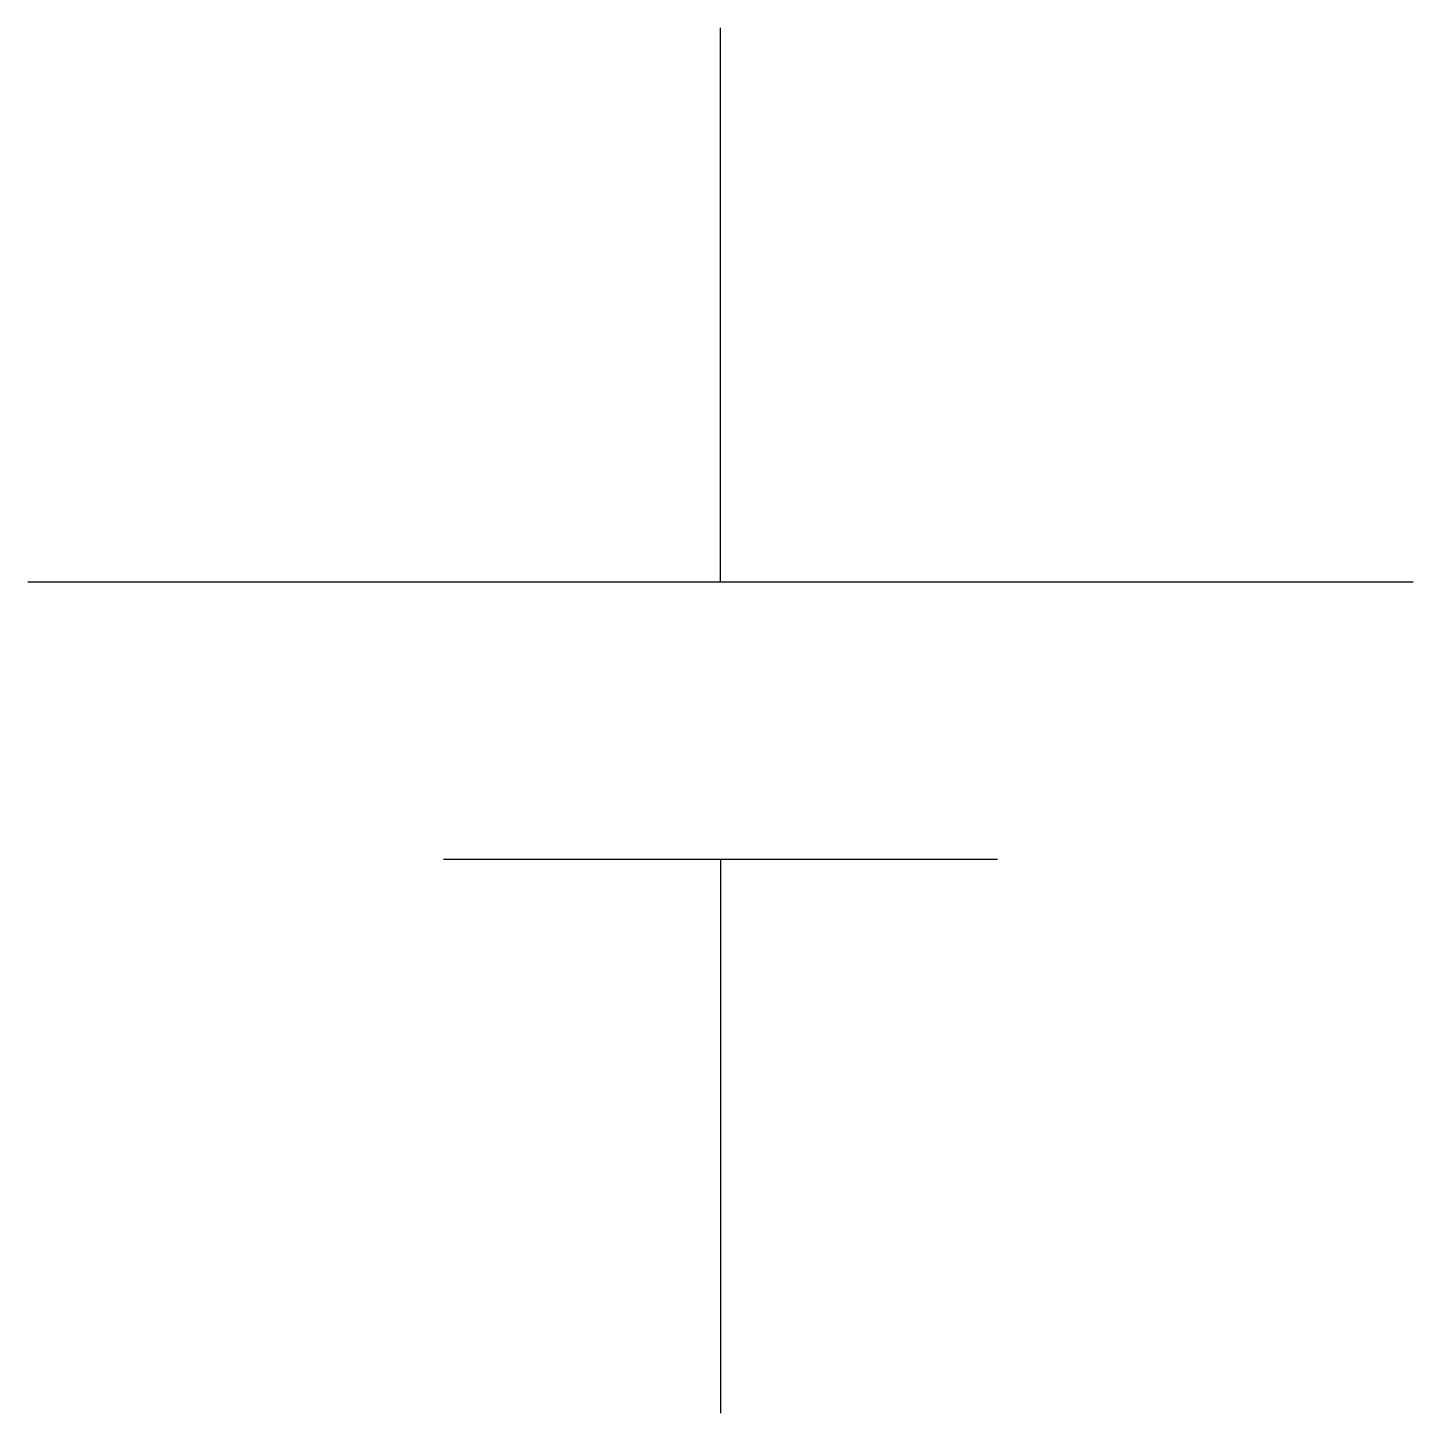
# Model space of a CAD drawing. Header units: millimetres. Extents: x -5 to 5, y -10 to 0.
import ezdxf

# ---------------------------------------------------------------- set-up
doc = ezdxf.new("R2010")
doc.units = ezdxf.units.MM

msp = doc.modelspace()

# ---------------------------------------------------------------- linework, layer by layer
for p, q in [((0, -4), (0, 0)), ((-5, -4), (5, -4)), ((-2, -6), (2, -6)), ((0, -6), (0, -10))]:
    msp.add_line(p, q)

doc.saveas('drawing.dxf')
